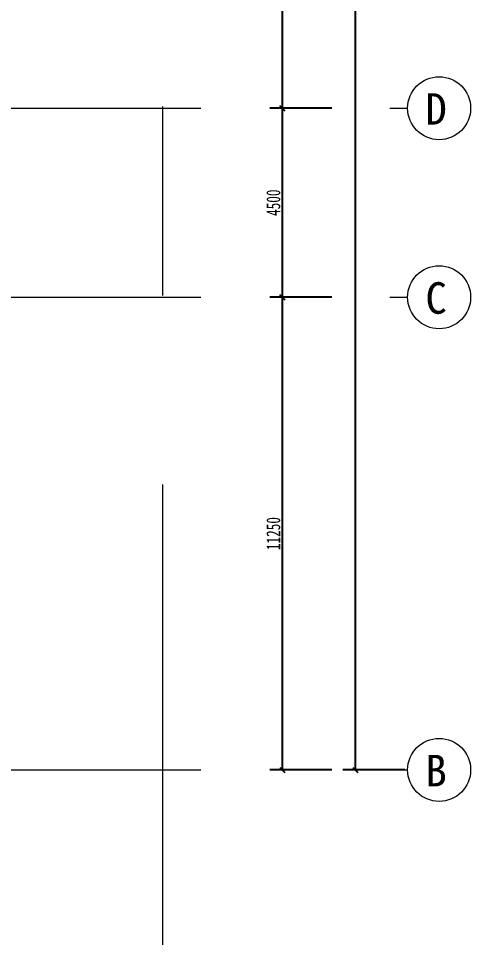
# Model space of a CAD drawing. Header units: millimetres. Extents: x 124696 to 347024, y 412631 to 564609.
# Drawn here: x 297428 to 308200, y 456859 to 478740 of the extents above; entities that cross this region are included whole.
import ezdxf

# ---------------------------------------------------------------- set-up
doc = ezdxf.new("R2010")
doc.units = ezdxf.units.MM
doc.header["$LTSCALE"] = 1500
doc.header["$MEASUREMENT"] = 0
doc.linetypes.add('二层平面图$0$轴网线_12_3_3_3 mm', pattern=[21, 12, -3, 3, -3])
doc.layers.add('0-建筑底图', color=7, linetype='Continuous')
for name, color, linetype, lineweight in [('二层平面图$0$A-ANNO-AXIS-TEXT', 7, 'Continuous', 15), ('二层平面图$0$ANNO-DIMS', 3, 'Continuous', 15), ('二层平面图$0$ANNO-DOTE-1', 10, '二层平面图$0$轴网线_12_3_3_3 mm', 15)]:
    doc.layers.add(name, color=color, linetype=linetype, lineweight=lineweight)
doc.styles.add('二层平面图$0$黑体_3', font='simhei.ttf', dxfattribs={"height": 750})
doc.styles.add('二层平面图$0$黑体_5', font='simhei.ttf', dxfattribs={"width": 0.7, "height": 330})
doc.dimstyles.new('二层平面图$0$直线_2_2mm_黑体_引线_文字在上', dxfattribs={"dimscale": 304.8, "dimtxt": 412.811453, "dimasz": 0.393701, "dimexe": 0.984252, "dimexo": 0.0625, "dimgap": 0.147638, "dimtad": 1, "dimdec": 0, "dimzin": 0, "dimdsep": 46, "dimtxsty": '二层平面图$0$黑体_5', "dimblk1": '二层平面图$0$_Oblique', "dimblk2": '二层平面图$0$_Oblique', "dimsah": 1, "dimcen": 0.09, "dimazin": 0, "dimtfac": 1, "dimtdec": 4, "dimtix": 1, "dimtmove": 0, "dimatfit": 3, "dimfxl": 3.937008, "dimfxlon": 1, "dimtvp": 1, "dimtolj": 1, "dimtzin": 0, "dimarcsym": 2})

# ---------------------------------------------------------------- blocks, each defined once
blk = doc.blocks.new('二层平面图$0$轴网 - 10mm圆_主轴号-315064-104-2F')
at = {"layer": '二层平面图$0$A-ANNO-AXIS-TEXT'}
blk.add_circle((0, 0), 5, dxfattribs=at)
blk = doc.blocks.new('二层平面图$0$_Oblique')
at = {"color": 0, "linetype": 'ByBlock', "lineweight": -2}
blk.add_line((-0.5, -0.5), (0.5, 0.5), dxfattribs=at)
blk = doc.blocks.new('*D2264')
at = {"layer": '二层平面图$0$ANNO-DIMS', "color": 0, "lineweight": -2, "transparency": 16777216}
for p, q in [((159724, 31500), (158243, 31500)), ((158543, 31500), (158543, 20250)), ((159724, 20250), (158243, 20250))]:
    blk.add_line(p, q, dxfattribs=at)
at = {"layer": '二层平面图$0$ANNO-DIMS', "color": 0, "lineweight": -2, "transparency": 16777216, "xscale": 120, "yscale": 120, "zscale": 120}
for p, rotation in [((158543, 31500), 90), ((158543, 20250), 270)]:
    blk.add_blockref('二层平面图$0$_Oblique', p, dxfattribs=dict(at, rotation=rotation))
at = {"layer": '二层平面图$0$ANNO-DIMS', "color": 0, "transparency": 16777216, "insert": (158331, 25875), "char_height": 330, "width": 1008.03, "attachment_point": 5, "rotation": 90, "style": '二层平面图$0$黑体_5'}
blk.add_mtext('\\A1;11250', dxfattribs=at)
blk = doc.blocks.new('*D2265')
at = {"layer": '二层平面图$0$ANNO-DIMS', "color": 0, "lineweight": -2, "transparency": 16777216}
for p, q in [((159724, 20250), (158243, 20250)), ((158543, 20250), (158543, 15750)), ((159724, 15750), (158243, 15750))]:
    blk.add_line(p, q, dxfattribs=at)
at = {"layer": '二层平面图$0$ANNO-DIMS', "color": 0, "lineweight": -2, "transparency": 16777216, "xscale": 120, "yscale": 120, "zscale": 120}
for p, rotation in [((158543, 20250), 90), ((158543, 15750), 270)]:
    blk.add_blockref('二层平面图$0$_Oblique', p, dxfattribs=dict(at, rotation=rotation))
at = {"layer": '二层平面图$0$ANNO-DIMS', "color": 0, "transparency": 16777216, "insert": (158331, 18000), "char_height": 330, "width": 806.42, "attachment_point": 5, "rotation": 90, "style": '二层平面图$0$黑体_5'}
blk.add_mtext('\\A1;4500', dxfattribs=at)
blk = doc.blocks.new('*D2266')
at = {"layer": '二层平面图$0$ANNO-DIMS', "color": 0, "lineweight": -2, "transparency": 16777216}
for p, q in [((159724, 15750), (158243, 15750)), ((158543, 15750), (158543, 4500)), ((159724, 4500), (158243, 4500))]:
    blk.add_line(p, q, dxfattribs=at)
at = {"layer": '二层平面图$0$ANNO-DIMS', "color": 0, "lineweight": -2, "transparency": 16777216, "xscale": 120, "yscale": 120, "zscale": 120}
for p, rotation in [((158543, 15750), 90), ((158543, 4500), 270)]:
    blk.add_blockref('二层平面图$0$_Oblique', p, dxfattribs=dict(at, rotation=rotation))
at = {"layer": '二层平面图$0$ANNO-DIMS', "color": 0, "transparency": 16777216, "insert": (158331, 10125), "char_height": 330, "width": 1008.03, "attachment_point": 5, "rotation": 90, "style": '二层平面图$0$黑体_5'}
blk.add_mtext('\\A1;11250', dxfattribs=at)
blk = doc.blocks.new('*D2267')
at = {"layer": '二层平面图$0$ANNO-DIMS', "color": 0, "lineweight": -2, "transparency": 16777216}
for p, q in [((161462, 83250), (159981, 83250)), ((160281, 83250), (160281, 4500)), ((161462, 4500), (159981, 4500))]:
    blk.add_line(p, q, dxfattribs=at)
at = {"layer": '二层平面图$0$ANNO-DIMS', "color": 0, "lineweight": -2, "transparency": 16777216, "xscale": 120, "yscale": 120, "zscale": 120}
for p, rotation in [((160281, 83250), 90), ((160281, 4500), 270)]:
    blk.add_blockref('二层平面图$0$_Oblique', p, dxfattribs=dict(at, rotation=rotation))
at = {"layer": '二层平面图$0$ANNO-DIMS', "color": 0, "transparency": 16777216, "insert": (160069, 43875), "char_height": 330, "width": 1008.03, "attachment_point": 5, "rotation": 90, "style": '二层平面图$0$黑体_5'}
blk.add_mtext('\\A1;78750', dxfattribs=at)
blk = doc.blocks.new('二层平面图')
at = {"layer": '二层平面图$0$ANNO-DOTE-1', "color": 8}
for p, q in [((155700, -6710.3), (155700, 86692)), ((-18896.2, 20250), (161528.2, 20250)), ((-18896.2, 15750), (161528.2, 15750)), ((-18896.2, 4500), (161528.2, 4500))]:
    blk.add_line(p, q, dxfattribs=at)
at = {"layer": '二层平面图$0$A-ANNO-AXIS-TEXT', "color": 8, "xscale": 149.9999999999999, "yscale": 149.9999999999999, "zscale": 149.9999999999999, "rotation": 269.9999999999997}
for p in [(162278.2, 20250), (162278.2, 15750), (162278.2, 4500)]:
    blk.add_blockref('二层平面图$0$轴网 - 10mm圆_主轴号-315064-104-2F', p, dxfattribs=at)
at = {"layer": '二层平面图$0$A-ANNO-AXIS-TEXT', "color": 8, "char_height": 750, "width": 661.392, "attachment_point": 1, "style": '二层平面图$0$黑体_3'}
for s, insert in [('\\f黑体|b0|i0|c134|p49|;D', (161951.1, 20607.9)), ('\\f黑体|b0|i0|c134|p49|;C', (161951.1, 16107.9)), ('\\f黑体|b0|i0|c134|p49|;B', (161951.1, 4857.9))]:
    blk.add_mtext(s, dxfattribs=dict(at, insert=insert))
at = {"layer": '二层平面图$0$ANNO-DIMS', "color": 8}
for base, p1, p2, override, picture, middle in [((160281.1, 4500), (161481.1, 83250), (161481.1, 4500), {"dimpost": '<>', "dimfxl": 78750}, '*D2267', (160069.2, 43875)), ((158543.3, 20250), (159743.3, 31500), (159743.3, 20250), {"dimpost": '<>', "dimfxl": 11250}, '*D2264', (158331.5, 25875)), ((158543.3, 15750), (159743.3, 20250), (159743.3, 15750), {"dimpost": '<>', "dimfxl": 4500}, '*D2265', (158331.5, 18000)), ((158543.3, 4500), (159743.3, 15750), (159743.3, 4500), {"dimpost": '<>', "dimfxl": 11250}, '*D2266', (158331.5, 10125))]:
    dim = blk.add_linear_dim(base=base, p1=p1, p2=p2, angle=90, dimstyle='二层平面图$0$直线_2_2mm_黑体_引线_文字在上', override=override, dxfattribs=at)
    dim.commit()
    dim.dimension.update_dxf_attribs({"geometry": picture, "text_midpoint": middle})

msp = doc.modelspace()

# ---------------------------------------------------------------- block references
at = {"layer": '0-建筑底图'}
msp.add_blockref('二层平面图', (145172, 456352), dxfattribs=at)

doc.saveas('drawing.dxf')
